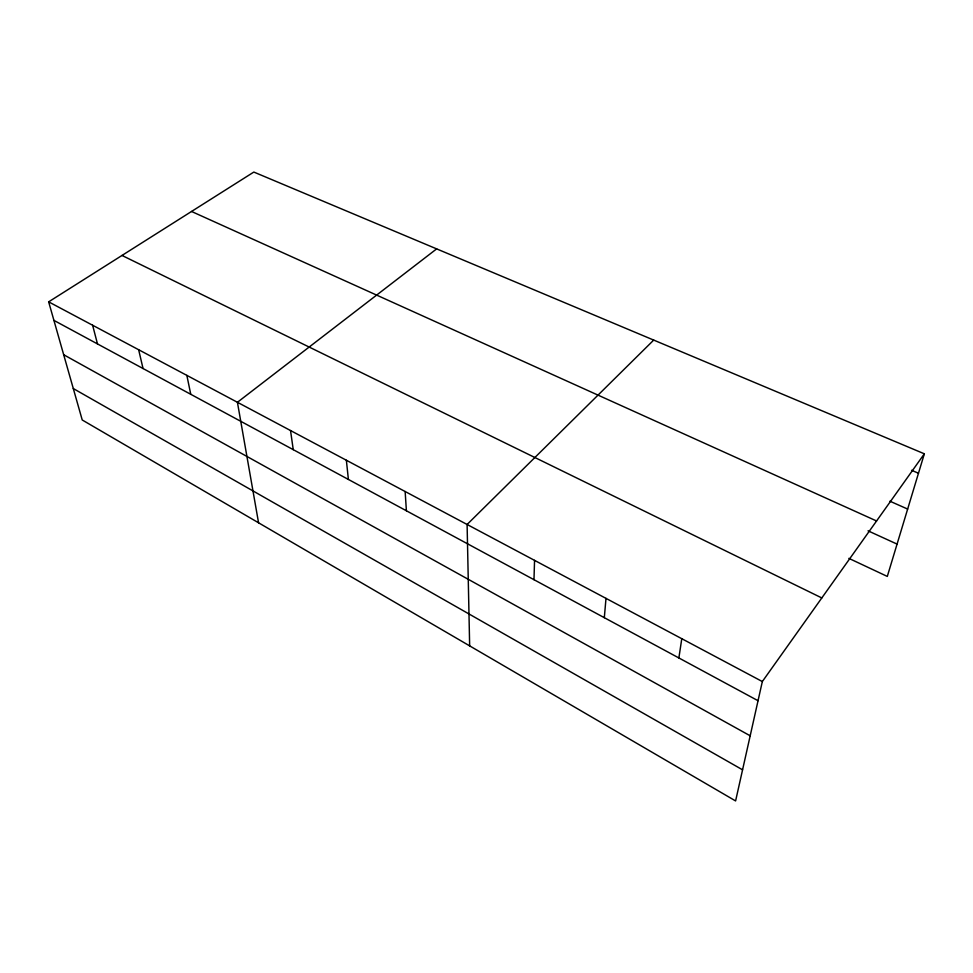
<?xml version="1.0" encoding="UTF-8"?>
<svg xmlns="http://www.w3.org/2000/svg" width="973" height="973" viewBox="0 0 973 973"><rect width="100%" height="100%" fill="white"/><g stroke="black" fill="none" stroke-linecap="round" stroke-linejoin="round"><path stroke-width="1.46" d="M533.982 579.689L534.554 560.363M604.318 617.685L605.997 598.371M678.874 657.955L681.781 638.689M924.35 453.807L762.333 681.55L735.6 800.937L82.231 419.983L48.65 301.849L253.831 172.063L924.35 453.807L887.303 576.417L848.857 558.356M653.71 340.088L467.101 524.483L469.655 645.877M436.658 248.881L237.424 402.287L258.563 522.793M911.567 470.287L918.476 473.243M889.881 501.192L907.651 509.061M191.535 211.469L876.564 520.969M868.038 530.832L897.07 544.102M122.002 255.449L821.808 597.945M48.65 301.849L762.333 681.55M53.916 320.385L758.04 700.718M63.683 354.731L750.183 735.795M73.303 388.555L742.569 769.813M92.617 325.237L97.482 343.919M138.64 349.721L143.043 368.524M186.852 375.383L190.757 394.296M290.526 430.54L293.25 449.66M346.364 460.241L348.395 479.446M405.145 491.511L406.398 510.776"/></g></svg>
